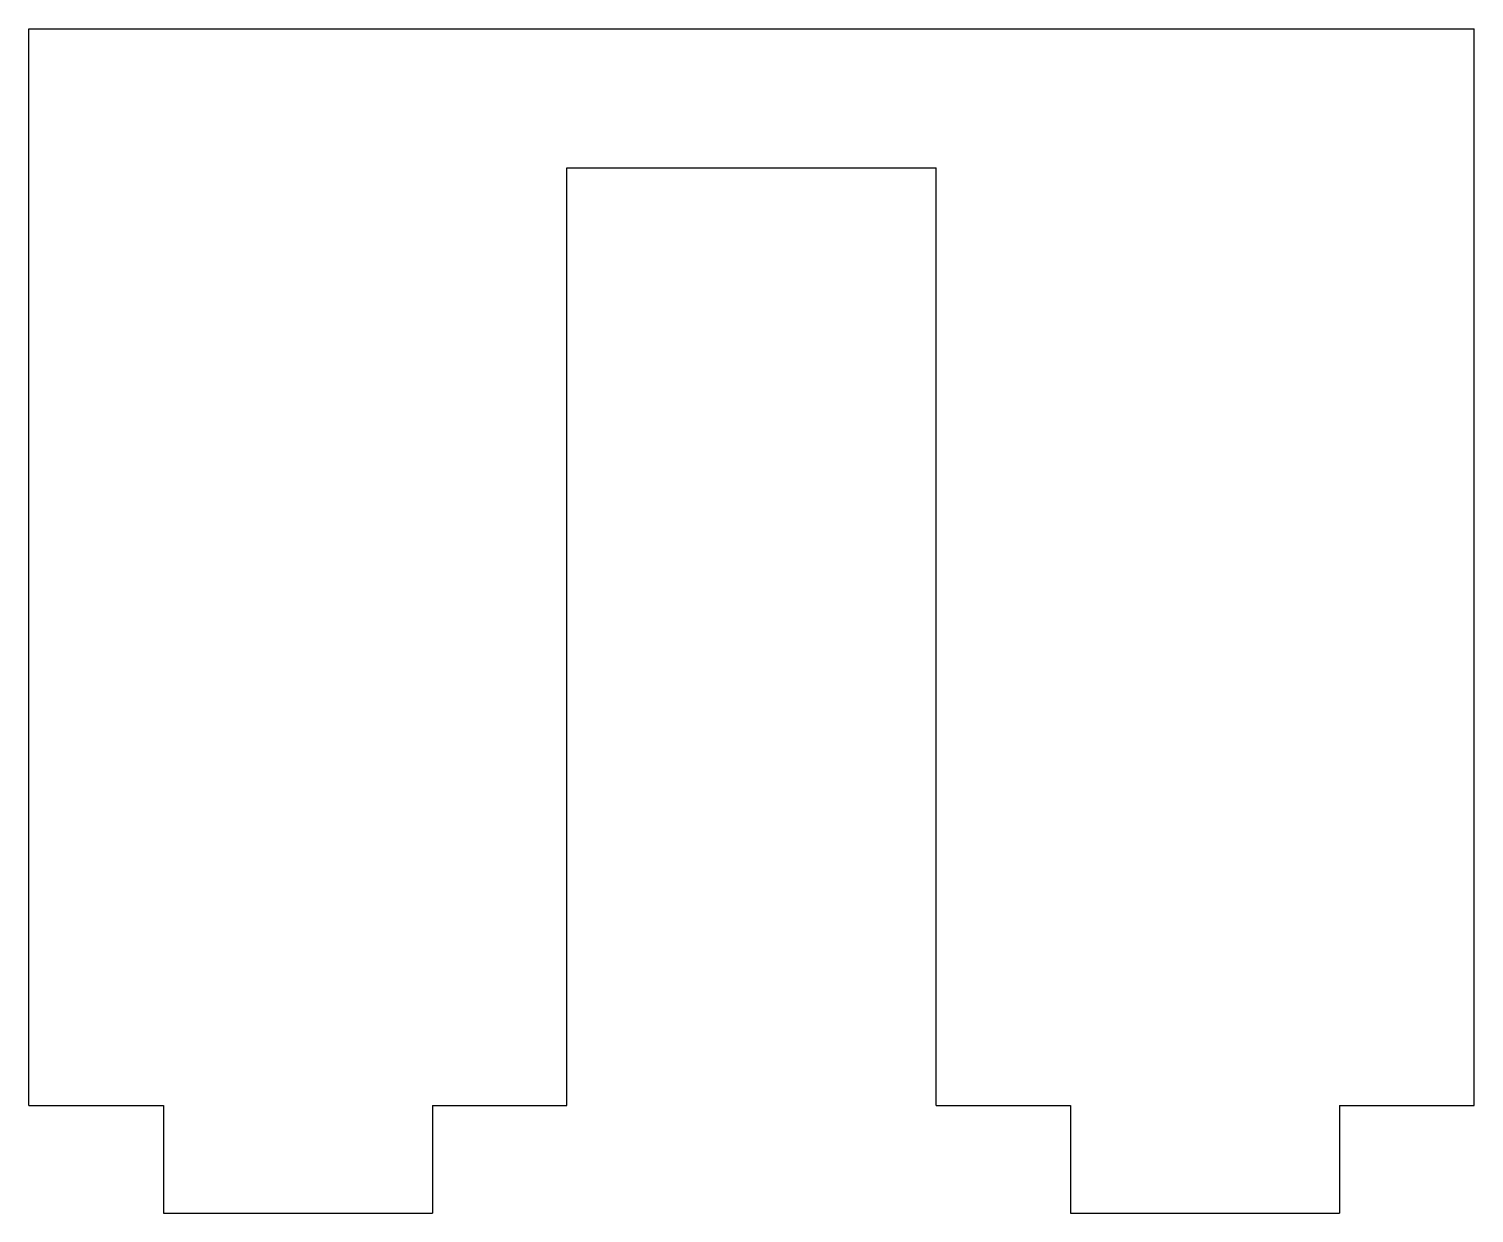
# Model space of a CAD drawing. Extents: x -1.34 to 1.34, y -0.1 to 2.1.
import ezdxf

# ---------------------------------------------------------------- set-up
doc = ezdxf.new("R2010")
doc.units = 0
doc.header["$MEASUREMENT"] = 0
doc.layers.add('VISIBLE', color=7, linetype='CONTINUOUS')

msp = doc.modelspace()

# ---------------------------------------------------------------- linework, layer by layer
at = {"layer": 'VISIBLE'}
for p, q in [((-1.343, 2.1), (1.343, 2.1)), ((-1.343, 0.1), (-1.343, 2.1)), ((1.343, 0.1), (1.343, 2.1)), ((-0.343, 0.1), (-0.343, 1.8421)), ((-0.343, 1.8421), (0.343, 1.8421)), ((0.343, 0.1), (0.343, 1.8421)), ((-1.343, 0.1), (-1.093, 0.1)), ((-1.093, 0.1), (-1.093, -0.1)), ((-0.593, 0.1), (-0.593, -0.1)), ((-0.593, 0.1), (-0.343, 0.1)), ((0.343, 0.1), (0.593, 0.1)), ((0.593, 0.1), (0.593, -0.1)), ((1.093, 0.1), (1.093, -0.1)), ((1.093, 0.1), (1.343, 0.1)), ((-1.093, -0.1), (-0.593, -0.1)), ((0.593, -0.1), (1.093, -0.1))]:
    msp.add_line(p, q, dxfattribs=at)

doc.saveas('drawing.dxf')
